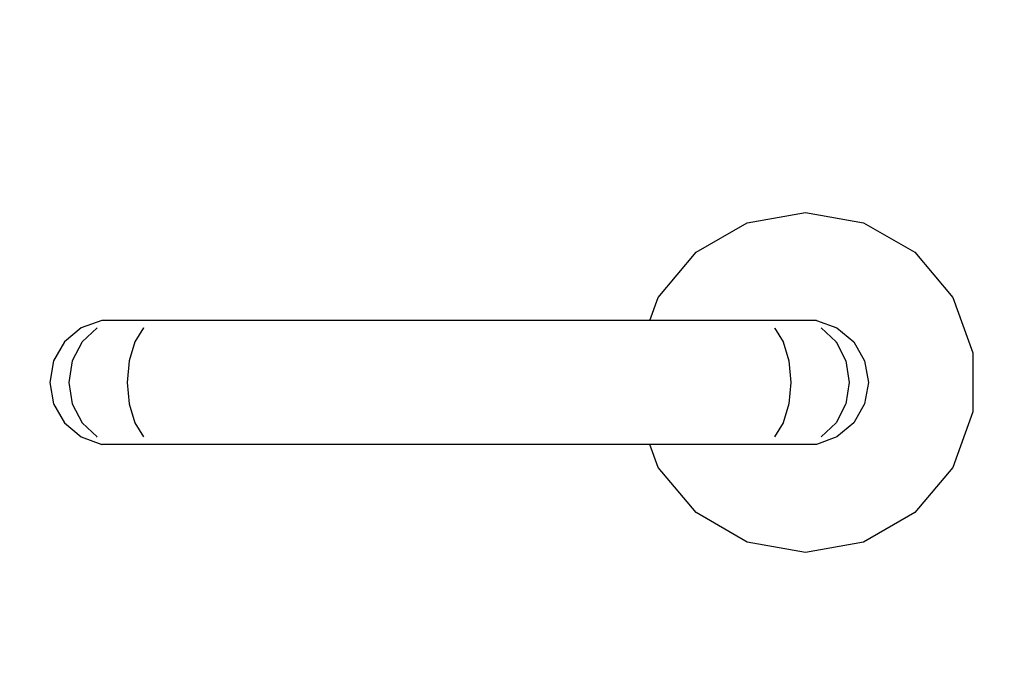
# Model space of a CAD drawing. Header units: millimetres. Extents: x -15634 to 67596, y -3027 to 55843.
# Drawn here: x 22991.6 to 23145.6, y 6581.4 to 6683.3 of the extents above; entities that cross this region are included whole.
import ezdxf

# ---------------------------------------------------------------- set-up
doc = ezdxf.new("R2010")
doc.units = ezdxf.units.MM
doc.header["$MEASUREMENT"] = 0
doc.set_wipeout_variables(frame=1)
doc.linetypes.add('Wipeout_Contour', pattern=[1000, 0, -1000])
doc.layers.add('Dimensioning - General', color=7, linetype='Continuous')
doc.layers.add('Structural - Bearing', color=7, linetype='Continuous')
for name, color, linetype, lineweight, true_color in [('Dimensioning - General_Pen_No__61', 7, 'Continuous', 20, 0x6a6a6a), ('Dimensioning - General_Pen_No__88', 7, 'Continuous', 20, 0xfd4435), ('Structural - Bearing_Pen_No__82', 7, 'Continuous', 20, 0xaaaaaa)]:
    doc.layers.add(name, color=color, linetype=linetype, lineweight=lineweight, true_color=true_color)
doc.styles.add('GENERATED_STYLE_6', font='calibril.ttf')
doc.dimstyles.new('GENERATED_STYLE__3', dxfattribs={"dimtxt": 195.999997, "dimasz": 106.4, "dimexe": 0.18, "dimexo": 0.0625, "dimgap": 0.09, "dimtad": 1, "dimdec": 0, "dimlfac": 0.1, "dimzin": 0, "dimdsep": 46, "dimtxsty": 'GENERATED_STYLE_6', "dimblk": 'ARROWHEAD_2', "dimblk1": 'ARROWHEAD_2', "dimblk2": 'ARROWHEAD_2', "dimcen": 0.09, "dimse1": 1, "dimse2": 1, "dimclrd": 256, "dimclre": 256, "dimclrt": 256, "dimadec": 0, "dimazin": 0, "dimtfac": 1, "dimtdec": 4, "dimtmove": 0, "dimatfit": 3, "dimfxl": 1, "dimtolj": 1, "dimtzin": 0, "dimarcsym": 0})

# ---------------------------------------------------------------- blocks, each defined once
blk = doc.blocks.new('*D78')
at = {"layer": 'Dimensioning - General_Pen_No__61', "color": 251, "linetype": 'Continuous', "lineweight": 20, "true_color": 0x6a6a6a, "transparency": 16777216}
for p, q in [((27524.43, 5625.6), (27524.43, 7825.6)), ((27454.43, 5666.02), (27594.43, 5585.19)), ((27629.43, 5625.6), (27419.43, 5625.6)), ((27524.43, 5425.6), (27524.43, 5625.6)), ((27454.43, 5466.02), (27594.43, 5385.19))]:
    blk.add_line(p, q, dxfattribs=at)
blk = doc.blocks.new('ARROWHEAD_2')
at = {"color": 0, "linetype": 'Continuous', "lineweight": 0}
for p, q in [((-0.3781, -0.655), (0.3781, 0.655)), ((0, 0), (-1, 0))]:
    blk.add_line(p, q, dxfattribs=at)
blk = doc.blocks.new('*D79')
at = {"layer": 'Dimensioning - General_Pen_No__61', "color": 251, "linetype": 'Continuous', "lineweight": 20, "true_color": 0x6a6a6a, "transparency": 16777216}
for p, q in [((27524.43, 7825.6), (27524.43, 8095.6)), ((27454.43, 7866.02), (27594.43, 7785.19)), ((27629.43, 7825.6), (27419.43, 7825.6)), ((27524.43, 5625.6), (27524.43, 7825.6)), ((27454.43, 5666.02), (27594.43, 5585.19))]:
    blk.add_line(p, q, dxfattribs=at)
at = {"layer": 'Dimensioning - General_Pen_No__88', "color": 20, "lineweight": 20, "true_color": 0xfd4435, "transparency": 16777216, "char_height": 196, "attachment_point": 7, "rotation": 90, "style": 'GENERATED_STYLE_6'}
for s, insert in [('\\A1;{\\pql;\\fCalibri Light|b0|i0|c0|p34;27}', (27485.23, 7467.36)), ('\\A1;{\\pql;\\fCalibri Light|b0|i0|c0|p34;220}', (27485.23, 6487.27)), ('\\A1;{\\pql;\\fCalibri Light|b0|i0|c0|p34;20}', (27485.23, 5666.06))]:
    blk.add_mtext(s, dxfattribs=dict(at, insert=insert))
blk = doc.blocks.new('*D86')
at = {"layer": 'Dimensioning - General_Pen_No__61', "color": 251, "linetype": 'Continuous', "lineweight": 20, "true_color": 0x6a6a6a, "transparency": 16777216}
for p, q in [((28074.43, 5625.6), (28074.43, 8095.6)), ((28004.43, 5666.02), (28144.43, 5585.19)), ((28179.43, 5625.6), (27969.43, 5625.6)), ((28074.43, 5425.6), (28074.43, 5625.6)), ((28004.43, 5466.02), (28144.43, 5385.19))]:
    blk.add_line(p, q, dxfattribs=at)
blk = doc.blocks.new('*D87')
at = {"layer": 'Dimensioning - General_Pen_No__61', "color": 251, "linetype": 'Continuous', "lineweight": 20, "true_color": 0x6a6a6a, "transparency": 16777216}
for p, q in [((28004.43, 8136.02), (28144.43, 8055.19)), ((28179.43, 8095.6), (27969.43, 8095.6)), ((28074.43, 5625.6), (28074.43, 8095.6)), ((28004.43, 5666.02), (28144.43, 5585.19))]:
    blk.add_line(p, q, dxfattribs=at)
at = {"layer": 'Dimensioning - General_Pen_No__88', "color": 20, "lineweight": 20, "true_color": 0xfd4435, "transparency": 16777216, "char_height": 196, "attachment_point": 7, "rotation": 90, "style": 'GENERATED_STYLE_6'}
for s, insert in [('\\A1;{\\pql;\\fCalibri Light|b0|i0|c0|p34;20}', (28035.23, 7737.36)), ('\\A1;{\\pql;\\fCalibri Light|b0|i0|c0|p34;247}', (28035.23, 6622.27))]:
    blk.add_mtext(s, dxfattribs=dict(at, insert=insert))
blk = doc.blocks.new('*D121')
at = {"layer": 'Dimensioning - General_Pen_No__61', "color": 251, "linetype": 'Continuous', "lineweight": 20, "true_color": 0x6a6a6a, "transparency": 16777216}
for p, q in [((28624.43, 5625.6), (28624.43, 8295.6)), ((28554.43, 5666.02), (28694.43, 5585.19)), ((28729.43, 5625.6), (28519.43, 5625.6)), ((28624.43, 2955.6), (28624.43, 5625.6)), ((28554.43, 2996.02), (28694.43, 2915.19)), ((28729.43, 2955.6), (28519.43, 2955.6)), ((28624.43, 495.6), (28624.43, 2955.6))]:
    blk.add_line(p, q, dxfattribs=at)
at = {"layer": 'Dimensioning - General_Pen_No__88', "color": 20, "lineweight": 20, "true_color": 0xfd4435, "transparency": 16777216, "insert": (28585.23, 4052.27), "char_height": 196, "attachment_point": 7, "rotation": 90, "style": 'GENERATED_STYLE_6'}
blk.add_mtext('\\A1;{\\pql;\\fCalibri Light|b0|i0|c0|p34;267}', dxfattribs=at)
blk = doc.blocks.new('*D122')
at = {"layer": 'Dimensioning - General_Pen_No__61', "color": 251, "linetype": 'Continuous', "lineweight": 20, "true_color": 0x6a6a6a, "transparency": 16777216}
for p, q in [((28554.43, 8336.02), (28694.43, 8255.19)), ((28729.43, 8295.6), (28519.43, 8295.6)), ((28624.43, 5625.6), (28624.43, 8295.6)), ((28554.43, 5666.02), (28694.43, 5585.19))]:
    blk.add_line(p, q, dxfattribs=at)
at = {"layer": 'Dimensioning - General_Pen_No__88', "color": 20, "lineweight": 20, "true_color": 0xfd4435, "transparency": 16777216, "insert": (28585.23, 6722.27), "char_height": 196, "attachment_point": 7, "rotation": 90, "style": 'GENERATED_STYLE_6'}
blk.add_mtext('\\A1;{\\pql;\\fCalibri Light|b0|i0|c0|p34;267}', dxfattribs=at)
blk = doc.blocks.new('*D174')
at = {"layer": 'Dimensioning - General_Pen_No__61', "color": 251, "linetype": 'Continuous', "lineweight": 20, "true_color": 0x6a6a6a, "transparency": 16777216}
for p, q in [((35034.93, 5625.6), (35034.93, 7825.6)), ((34964.93, 5666.02), (35104.93, 5585.19)), ((35139.93, 5625.6), (34929.93, 5625.6)), ((35034.93, 5425.6), (35034.93, 5625.6)), ((34964.93, 5466.02), (35104.93, 5385.19))]:
    blk.add_line(p, q, dxfattribs=at)
blk = doc.blocks.new('*D175')
at = {"layer": 'Dimensioning - General_Pen_No__61', "color": 251, "linetype": 'Continuous', "lineweight": 20, "true_color": 0x6a6a6a, "transparency": 16777216}
for p, q in [((35034.93, 7825.6), (35034.93, 8095.6)), ((34964.93, 7866.02), (35104.93, 7785.19)), ((35139.93, 7825.6), (34929.93, 7825.6)), ((35034.93, 5625.6), (35034.93, 7825.6)), ((34964.93, 5666.02), (35104.93, 5585.19))]:
    blk.add_line(p, q, dxfattribs=at)
at = {"layer": 'Dimensioning - General_Pen_No__88', "color": 20, "lineweight": 20, "true_color": 0xfd4435, "transparency": 16777216, "char_height": 196, "attachment_point": 7, "rotation": 90, "style": 'GENERATED_STYLE_6'}
for s, insert in [('\\A1;{\\pql;\\fCalibri Light|b0|i0|c0|p34;27}', (34995.73, 7467.36)), ('\\A1;{\\pql;\\fCalibri Light|b0|i0|c0|p34;220}', (34995.73, 6487.27)), ('\\A1;{\\pql;\\fCalibri Light|b0|i0|c0|p34;20}', (34995.73, 5666.06))]:
    blk.add_mtext(s, dxfattribs=dict(at, insert=insert))
blk = doc.blocks.new('*D182')
at = {"layer": 'Dimensioning - General_Pen_No__61', "color": 251, "linetype": 'Continuous', "lineweight": 20, "true_color": 0x6a6a6a, "transparency": 16777216}
for p, q in [((35584.93, 5625.6), (35584.93, 8095.6)), ((35514.93, 5666.02), (35654.93, 5585.19)), ((35689.93, 5625.6), (35479.93, 5625.6)), ((35584.93, 5425.6), (35584.93, 5625.6)), ((35514.93, 5466.02), (35654.93, 5385.19))]:
    blk.add_line(p, q, dxfattribs=at)
blk = doc.blocks.new('*D183')
at = {"layer": 'Dimensioning - General_Pen_No__61', "color": 251, "linetype": 'Continuous', "lineweight": 20, "true_color": 0x6a6a6a, "transparency": 16777216}
for p, q in [((35514.93, 8136.02), (35654.93, 8055.19)), ((35689.93, 8095.6), (35479.93, 8095.6)), ((35584.93, 5625.6), (35584.93, 8095.6)), ((35514.93, 5666.02), (35654.93, 5585.19))]:
    blk.add_line(p, q, dxfattribs=at)
at = {"layer": 'Dimensioning - General_Pen_No__88', "color": 20, "lineweight": 20, "true_color": 0xfd4435, "transparency": 16777216, "char_height": 196, "attachment_point": 7, "rotation": 90, "style": 'GENERATED_STYLE_6'}
for s, insert in [('\\A1;{\\pql;\\fCalibri Light|b0|i0|c0|p34;20}', (35545.73, 7737.36)), ('\\A1;{\\pql;\\fCalibri Light|b0|i0|c0|p34;247}', (35545.73, 6622.27))]:
    blk.add_mtext(s, dxfattribs=dict(at, insert=insert))
blk = doc.blocks.new('*D217')
at = {"layer": 'Dimensioning - General_Pen_No__61', "color": 251, "linetype": 'Continuous', "lineweight": 20, "true_color": 0x6a6a6a, "transparency": 16777216}
for p, q in [((36134.93, 5625.6), (36134.93, 8295.6)), ((36064.93, 5666.02), (36204.93, 5585.19)), ((36239.93, 5625.6), (36029.93, 5625.6)), ((36134.93, 2955.6), (36134.93, 5625.6)), ((36064.93, 2996.02), (36204.93, 2915.19)), ((36239.93, 2955.6), (36029.93, 2955.6)), ((36134.93, 495.6), (36134.93, 2955.6))]:
    blk.add_line(p, q, dxfattribs=at)
at = {"layer": 'Dimensioning - General_Pen_No__88', "color": 20, "lineweight": 20, "true_color": 0xfd4435, "transparency": 16777216, "insert": (36095.73, 4052.27), "char_height": 196, "attachment_point": 7, "rotation": 90, "style": 'GENERATED_STYLE_6'}
blk.add_mtext('\\A1;{\\pql;\\fCalibri Light|b0|i0|c0|p34;267}', dxfattribs=at)
blk = doc.blocks.new('*D218')
at = {"layer": 'Dimensioning - General_Pen_No__61', "color": 251, "linetype": 'Continuous', "lineweight": 20, "true_color": 0x6a6a6a, "transparency": 16777216}
for p, q in [((36064.93, 8336.02), (36204.93, 8255.19)), ((36239.93, 8295.6), (36029.93, 8295.6)), ((36134.93, 5625.6), (36134.93, 8295.6)), ((36064.93, 5666.02), (36204.93, 5585.19))]:
    blk.add_line(p, q, dxfattribs=at)
at = {"layer": 'Dimensioning - General_Pen_No__88', "color": 20, "lineweight": 20, "true_color": 0xfd4435, "transparency": 16777216, "insert": (36095.73, 6722.27), "char_height": 196, "attachment_point": 7, "rotation": 90, "style": 'GENERATED_STYLE_6'}
blk.add_mtext('\\A1;{\\pql;\\fCalibri Light|b0|i0|c0|p34;267}', dxfattribs=at)

msp = doc.modelspace()

# ---------------------------------------------------------------- wipeouts: each hides what was drawn before it
at = {"color": 254, "linetype": 'Wipeout_Contour', "lineweight": 0, "ltscale": 649331.29426}
msp.add_wipeout([(23092.98, 6639.1), (23091.66, 6635.45), (23118.1, 6635.45), (23121.37, 6634.26), (23124.03, 6632.03), (23125.76, 6629.02), (23126.37, 6625.6), (23125.76, 6622.18), (23124.03, 6619.18), (23121.37, 6616.94), (23118.1, 6615.76), (23091.66, 6615.76), (23092.98, 6612.1), (23099.01, 6604.92), (23107.13, 6600.23), (23116.37, 6598.6), (23125.6, 6600.23), (23133.72, 6604.92), (23139.75, 6612.1), (23142.96, 6620.92), (23142.96, 6630.29), (23139.75, 6639.1), (23133.72, 6646.29), (23125.6, 6650.98), (23116.37, 6652.6), (23107.13, 6650.98), (23099.01, 6646.29)], dxfattribs=at).dxf.layer = 'Structural - Bearing'

# ---------------------------------------------------------------- next in the draw order: linework, layer by layer
at = {"layer": 'Structural - Bearing_Pen_No__82', "color": 253, "linetype": 'Continuous', "lineweight": 20, "true_color": 0xaaaaaa}
for p, q in [((23107.13, 6650.98), (23116.37, 6652.6)), ((23116.37, 6652.6), (23125.6, 6650.98)), ((23099.01, 6646.29), (23107.13, 6650.98)), ((23125.6, 6650.98), (23133.72, 6646.29)), ((23092.98, 6639.1), (23099.01, 6646.29)), ((23133.72, 6646.29), (23139.75, 6639.1)), ((23139.75, 6639.1), (23142.96, 6630.29)), ((23142.96, 6630.29), (23142.96, 6620.92)), ((23142.96, 6620.92), (23139.75, 6612.1)), ((23099.01, 6604.92), (23092.98, 6612.1)), ((23139.75, 6612.1), (23133.72, 6604.92)), ((23107.13, 6600.23), (23099.01, 6604.92)), ((23133.72, 6604.92), (23125.6, 6600.23)), ((23116.37, 6598.6), (23107.13, 6600.23)), ((23125.6, 6600.23), (23116.37, 6598.6))]:
    msp.add_line(p, q, dxfattribs=at)

# ---------------------------------------------------------------- next in the draw order: wipeouts: each hides what was drawn before it
at = {"color": 254, "linetype": 'Wipeout_Contour', "lineweight": 0, "ltscale": 96207.252345}
msp.add_wipeout([(23118.1, 6635.45), (23115.91, 6635.45), (23118.84, 6634.26), (23121.37, 6634.26)], dxfattribs=at).dxf.layer = 'Structural - Bearing'
at = {"color": 254, "linetype": 'Wipeout_Contour', "lineweight": 0, "ltscale": 96218.203569}
msp.add_wipeout([(23126.37, 6625.6), (23123.32, 6625.6), (23122.78, 6622.18), (23125.76, 6622.18)], dxfattribs=at).dxf.layer = 'Structural - Bearing'

# ---------------------------------------------------------------- next in the draw order: wipeouts: each hides what was drawn before it
at = {"color": 254, "linetype": 'Wipeout_Contour', "lineweight": 0, "ltscale": 96216.156725}
msp.add_wipeout([(23121.37, 6634.26), (23118.84, 6634.26), (23121.23, 6632.03), (23124.03, 6632.03)], dxfattribs=at).dxf.layer = 'Structural - Bearing'
at = {"color": 254, "linetype": 'Wipeout_Contour', "lineweight": 0, "ltscale": 96210.419781}
msp.add_wipeout([(23125.76, 6622.18), (23122.78, 6622.18), (23121.23, 6619.18), (23124.03, 6619.18)], dxfattribs=at).dxf.layer = 'Structural - Bearing'

# ---------------------------------------------------------------- next in the draw order: wipeouts: each hides what was drawn before it
at = {"color": 254, "linetype": 'Wipeout_Contour', "lineweight": 0, "ltscale": 96189.782647}
msp.add_wipeout([(23115.91, 6635.45), (23109.77, 6635.45), (23111.46, 6634.26), (23118.84, 6634.26)], dxfattribs=at).dxf.layer = 'Structural - Bearing'
at = {"color": 254, "linetype": 'Wipeout_Contour', "lineweight": 0, "ltscale": 96221.270396}
msp.add_wipeout([(23124.03, 6632.03), (23121.23, 6632.03), (23122.78, 6629.02), (23125.76, 6629.02)], dxfattribs=at).dxf.layer = 'Structural - Bearing'
at = {"color": 254, "linetype": 'Wipeout_Contour', "lineweight": 0, "ltscale": 96199.531277}
msp.add_wipeout([(23124.03, 6619.18), (23121.23, 6619.18), (23118.84, 6616.94), (23121.37, 6616.94)], dxfattribs=at).dxf.layer = 'Structural - Bearing'

# ---------------------------------------------------------------- next in the draw order: linework, layer by layer
at = {"layer": 'Structural - Bearing_Pen_No__82', "color": 253, "linetype": 'Continuous', "lineweight": 20, "true_color": 0xaaaaaa}
msp.add_line((23118.1, 6635.45), (23115.91, 6635.45), dxfattribs=at)

# ---------------------------------------------------------------- next in the draw order: wipeouts: each hides what was drawn before it
at = {"color": 254, "linetype": 'Wipeout_Contour', "lineweight": 0, "ltscale": 96195.916575}
msp.add_wipeout([(23118.84, 6634.26), (23111.46, 6634.26), (23112.83, 6632.03), (23121.23, 6632.03)], dxfattribs=at).dxf.layer = 'Structural - Bearing'
at = {"color": 254, "linetype": 'Wipeout_Contour', "lineweight": 0, "ltscale": 96221.971787}
msp.add_wipeout([(23125.76, 6629.02), (23122.78, 6629.02), (23123.32, 6625.6), (23126.37, 6625.6)], dxfattribs=at).dxf.layer = 'Structural - Bearing'
at = {"color": 254, "linetype": 'Wipeout_Contour', "lineweight": 0, "ltscale": 96186.855996}
msp.add_wipeout([(23121.37, 6616.94), (23118.84, 6616.94), (23115.91, 6615.76), (23118.1, 6615.76)], dxfattribs=at).dxf.layer = 'Structural - Bearing'

# ---------------------------------------------------------------- next in the draw order: linework, layer by layer
at = {"layer": 'Structural - Bearing_Pen_No__82', "color": 253, "linetype": 'Continuous', "lineweight": 20, "true_color": 0xaaaaaa}
for p, q in [((23118.1, 6635.45), (23121.37, 6634.26)), ((23125.76, 6629.02), (23126.37, 6625.6)), ((23126.37, 6625.6), (23125.76, 6622.18))]:
    msp.add_line(p, q, dxfattribs=at)

# ---------------------------------------------------------------- next in the draw order: wipeouts: each hides what was drawn before it
at = {"color": 254, "linetype": 'Wipeout_Contour', "lineweight": 0, "ltscale": 96159.849668}
msp.add_wipeout([(23109.77, 6635.45), (23101.6, 6635.45), (23102.03, 6634.26), (23111.46, 6634.26)], dxfattribs=at).dxf.layer = 'Structural - Bearing'
at = {"color": 254, "linetype": 'Wipeout_Contour', "lineweight": 0, "ltscale": 96198.968138}
msp.add_wipeout([(23121.23, 6632.03), (23112.83, 6632.03), (23113.73, 6629.02), (23122.78, 6629.02)], dxfattribs=at).dxf.layer = 'Structural - Bearing'
at = {"color": 254, "linetype": 'Wipeout_Contour', "lineweight": 0, "ltscale": 96194.795346}
msp.add_wipeout([(23123.32, 6625.6), (23114.04, 6625.6), (23113.73, 6622.18), (23122.78, 6622.18)], dxfattribs=at).dxf.layer = 'Structural - Bearing'

# ---------------------------------------------------------------- next in the draw order: linework, layer by layer
at = {"layer": 'Structural - Bearing_Pen_No__82', "color": 253, "linetype": 'Continuous', "lineweight": 20, "true_color": 0xaaaaaa}
for p, q in [((23115.91, 6635.45), (23109.77, 6635.45)), ((23118.84, 6634.26), (23121.23, 6632.03)), ((23121.37, 6634.26), (23124.03, 6632.03)), ((23125.76, 6622.18), (23124.03, 6619.18))]:
    msp.add_line(p, q, dxfattribs=at)

# ---------------------------------------------------------------- next in the draw order: wipeouts: each hides what was drawn before it
at = {"color": 254, "linetype": 'Wipeout_Contour', "lineweight": 0, "ltscale": 96161.627664}
msp.add_wipeout([(23111.46, 6634.26), (23102.03, 6634.26), (23102.38, 6632.03), (23112.83, 6632.03)], dxfattribs=at).dxf.layer = 'Structural - Bearing'
at = {"color": 254, "linetype": 'Wipeout_Contour', "lineweight": 0, "ltscale": 96198.564472}
msp.add_wipeout([(23122.78, 6629.02), (23113.73, 6629.02), (23114.04, 6625.6), (23123.32, 6625.6)], dxfattribs=at).dxf.layer = 'Structural - Bearing'
at = {"color": 254, "linetype": 'Wipeout_Contour', "lineweight": 0, "ltscale": 96188.115029}
msp.add_wipeout([(23122.78, 6622.18), (23113.73, 6622.18), (23112.83, 6619.18), (23121.23, 6619.18)], dxfattribs=at).dxf.layer = 'Structural - Bearing'

# ---------------------------------------------------------------- next in the draw order: linework, layer by layer
at = {"layer": 'Structural - Bearing_Pen_No__82', "color": 253, "linetype": 'Continuous', "lineweight": 20, "true_color": 0xaaaaaa}
for p, q in [((23121.23, 6632.03), (23122.78, 6629.02)), ((23124.03, 6632.03), (23125.76, 6629.02)), ((23122.78, 6629.02), (23123.32, 6625.6)), ((23123.32, 6625.6), (23122.78, 6622.18))]:
    msp.add_line(p, q, dxfattribs=at)

# ---------------------------------------------------------------- next in the draw order: wipeouts: each hides what was drawn before it
at = {"color": 254, "linetype": 'Wipeout_Contour', "lineweight": 0, "ltscale": 95987.342145}
msp.add_wipeout([(23101.6, 6635.45), (23021.14, 6635.45), (23020.71, 6634.26), (23102.03, 6634.26)], dxfattribs=at).dxf.layer = 'Structural - Bearing'
at = {"color": 254, "linetype": 'Wipeout_Contour', "lineweight": 0, "ltscale": 96161.446186}
msp.add_wipeout([(23112.83, 6632.03), (23102.38, 6632.03), (23102.6, 6629.02), (23113.73, 6629.02)], dxfattribs=at).dxf.layer = 'Structural - Bearing'
at = {"color": 254, "linetype": 'Wipeout_Contour', "lineweight": 0, "ltscale": 96155.553666}
msp.add_wipeout([(23114.04, 6625.6), (23102.68, 6625.6), (23102.6, 6622.18), (23113.73, 6622.18)], dxfattribs=at).dxf.layer = 'Structural - Bearing'
at = {"color": 254, "linetype": 'Wipeout_Contour', "lineweight": 0, "ltscale": 96179.287653}
msp.add_wipeout([(23121.23, 6619.18), (23112.83, 6619.18), (23111.46, 6616.94), (23118.84, 6616.94)], dxfattribs=at).dxf.layer = 'Structural - Bearing'

# ---------------------------------------------------------------- next in the draw order: linework, layer by layer
at = {"layer": 'Structural - Bearing_Pen_No__82', "color": 253, "linetype": 'Continuous', "lineweight": 20, "true_color": 0xaaaaaa}
for p, q in [((23091.66, 6635.45), (23092.98, 6639.1)), ((23109.77, 6635.45), (23101.6, 6635.45)), ((23111.46, 6634.26), (23112.83, 6632.03)), ((23122.78, 6622.18), (23121.23, 6619.18)), ((23124.03, 6619.18), (23121.37, 6616.94))]:
    msp.add_line(p, q, dxfattribs=at)

# ---------------------------------------------------------------- next in the draw order: wipeouts: each hides what was drawn before it
at = {"color": 254, "linetype": 'Wipeout_Contour', "lineweight": 0, "ltscale": 95985.45132}
msp.add_wipeout([(23102.03, 6634.26), (23020.71, 6634.26), (23020.36, 6632.03), (23102.38, 6632.03)], dxfattribs=at).dxf.layer = 'Structural - Bearing'
at = {"color": 254, "linetype": 'Wipeout_Contour', "lineweight": 0, "ltscale": 96159.324313}
msp.add_wipeout([(23113.73, 6629.02), (23102.6, 6629.02), (23102.68, 6625.6), (23114.04, 6625.6)], dxfattribs=at).dxf.layer = 'Structural - Bearing'
at = {"color": 254, "linetype": 'Wipeout_Contour', "lineweight": 0, "ltscale": 96150.588884}
msp.add_wipeout([(23113.73, 6622.18), (23102.6, 6622.18), (23102.38, 6619.18), (23112.83, 6619.18)], dxfattribs=at).dxf.layer = 'Structural - Bearing'
at = {"color": 254, "linetype": 'Wipeout_Contour', "lineweight": 0, "ltscale": 96169.382606}
msp.add_wipeout([(23118.84, 6616.94), (23111.46, 6616.94), (23109.77, 6615.76), (23115.91, 6615.76)], dxfattribs=at).dxf.layer = 'Structural - Bearing'

# ---------------------------------------------------------------- next in the draw order: linework, layer by layer
at = {"layer": 'Structural - Bearing_Pen_No__82', "color": 253, "linetype": 'Continuous', "lineweight": 20, "true_color": 0xaaaaaa}
for p, q in [((23112.83, 6632.03), (23113.73, 6629.02)), ((23113.73, 6629.02), (23114.04, 6625.6)), ((23114.04, 6625.6), (23113.73, 6622.18)), ((23121.23, 6619.18), (23118.84, 6616.94)), ((23121.37, 6616.94), (23118.1, 6615.76)), ((23118.1, 6615.76), (23115.91, 6615.76))]:
    msp.add_line(p, q, dxfattribs=at)

# ---------------------------------------------------------------- next in the draw order: wipeouts: each hides what was drawn before it
at = {"color": 254, "linetype": 'Wipeout_Contour', "lineweight": 0, "ltscale": 95814.84129}
msp.add_wipeout([(23021.14, 6635.45), (23012.97, 6635.45), (23011.28, 6634.26), (23020.71, 6634.26)], dxfattribs=at).dxf.layer = 'Structural - Bearing'
at = {"color": 254, "linetype": 'Wipeout_Contour', "lineweight": 0, "ltscale": 95982.555112}
msp.add_wipeout([(23102.38, 6632.03), (23020.36, 6632.03), (23020.13, 6629.02), (23102.6, 6629.02)], dxfattribs=at).dxf.layer = 'Structural - Bearing'
at = {"color": 254, "linetype": 'Wipeout_Contour', "lineweight": 0, "ltscale": 95975.225965}
msp.add_wipeout([(23102.68, 6625.6), (23020.05, 6625.6), (23020.13, 6622.18), (23102.6, 6622.18)], dxfattribs=at).dxf.layer = 'Structural - Bearing'
at = {"color": 254, "linetype": 'Wipeout_Contour', "lineweight": 0, "ltscale": 96144.992858}
msp.add_wipeout([(23112.83, 6619.18), (23102.38, 6619.18), (23102.03, 6616.94), (23111.46, 6616.94)], dxfattribs=at).dxf.layer = 'Structural - Bearing'

# ---------------------------------------------------------------- next in the draw order: linework, layer by layer
at = {"layer": 'Structural - Bearing_Pen_No__82', "color": 253, "linetype": 'Continuous', "lineweight": 20, "true_color": 0xaaaaaa}
for p, q in [((23101.6, 6635.45), (23021.14, 6635.45)), ((23113.73, 6622.18), (23112.83, 6619.18))]:
    msp.add_line(p, q, dxfattribs=at)

# ---------------------------------------------------------------- next in the draw order: wipeouts: each hides what was drawn before it
at = {"color": 254, "linetype": 'Wipeout_Contour', "lineweight": 0, "ltscale": 95809.2824}
msp.add_wipeout([(23020.71, 6634.26), (23011.28, 6634.26), (23009.9, 6632.03), (23020.36, 6632.03)], dxfattribs=at).dxf.layer = 'Structural - Bearing'
at = {"color": 254, "linetype": 'Wipeout_Contour', "lineweight": 0, "ltscale": 95979.003692}
msp.add_wipeout([(23102.6, 6629.02), (23020.13, 6629.02), (23020.05, 6625.6), (23102.68, 6625.6)], dxfattribs=at).dxf.layer = 'Structural - Bearing'
at = {"color": 254, "linetype": 'Wipeout_Contour', "lineweight": 0, "ltscale": 95971.67758}
msp.add_wipeout([(23102.6, 6622.18), (23020.13, 6622.18), (23020.36, 6619.18), (23102.38, 6619.18)], dxfattribs=at).dxf.layer = 'Structural - Bearing'
at = {"color": 254, "linetype": 'Wipeout_Contour', "lineweight": 0, "ltscale": 96139.443305}
msp.add_wipeout([(23111.46, 6616.94), (23102.03, 6616.94), (23101.6, 6615.76), (23109.77, 6615.76)], dxfattribs=at).dxf.layer = 'Structural - Bearing'

# ---------------------------------------------------------------- next in the draw order: linework, layer by layer
at = {"layer": 'Structural - Bearing_Pen_No__82', "color": 253, "linetype": 'Continuous', "lineweight": 20, "true_color": 0xaaaaaa}
for p, q in [((23112.83, 6619.18), (23111.46, 6616.94)), ((23115.91, 6615.76), (23109.77, 6615.76))]:
    msp.add_line(p, q, dxfattribs=at)

# ---------------------------------------------------------------- next in the draw order: wipeouts: each hides what was drawn before it
at = {"color": 254, "linetype": 'Wipeout_Contour', "lineweight": 0, "ltscale": 95784.917948}
msp.add_wipeout([(23012.97, 6635.45), (23006.82, 6635.45), (23003.89, 6634.26), (23011.28, 6634.26)], dxfattribs=at).dxf.layer = 'Structural - Bearing'
at = {"color": 254, "linetype": 'Wipeout_Contour', "lineweight": 0, "ltscale": 95803.672031}
msp.add_wipeout([(23020.36, 6632.03), (23009.9, 6632.03), (23009, 6629.02), (23020.13, 6629.02)], dxfattribs=at).dxf.layer = 'Structural - Bearing'
at = {"color": 254, "linetype": 'Wipeout_Contour', "lineweight": 0, "ltscale": 95794.906548}
msp.add_wipeout([(23020.05, 6625.6), (23008.69, 6625.6), (23009, 6622.18), (23020.13, 6622.18)], dxfattribs=at).dxf.layer = 'Structural - Bearing'
at = {"color": 254, "linetype": 'Wipeout_Contour', "lineweight": 0, "ltscale": 95968.785975}
msp.add_wipeout([(23102.38, 6619.18), (23020.36, 6619.18), (23020.71, 6616.94), (23102.03, 6616.94)], dxfattribs=at).dxf.layer = 'Structural - Bearing'

# ---------------------------------------------------------------- next in the draw order: linework, layer by layer
at = {"layer": 'Structural - Bearing_Pen_No__82', "color": 253, "linetype": 'Continuous', "lineweight": 20, "true_color": 0xaaaaaa}
msp.add_line((23021.14, 6635.45), (23012.97, 6635.45), dxfattribs=at)

# ---------------------------------------------------------------- next in the draw order: wipeouts: each hides what was drawn before it
at = {"color": 254, "linetype": 'Wipeout_Contour', "lineweight": 0, "ltscale": 95775.004855}
msp.add_wipeout([(23011.28, 6634.26), (23003.89, 6634.26), (23001.51, 6632.03), (23009.9, 6632.03)], dxfattribs=at).dxf.layer = 'Structural - Bearing'
at = {"color": 254, "linetype": 'Wipeout_Contour', "lineweight": 0, "ltscale": 95798.691361}
msp.add_wipeout([(23020.13, 6629.02), (23009, 6629.02), (23008.69, 6625.6), (23020.05, 6625.6)], dxfattribs=at).dxf.layer = 'Structural - Bearing'
at = {"color": 254, "linetype": 'Wipeout_Contour', "lineweight": 0, "ltscale": 95792.774251}
msp.add_wipeout([(23020.13, 6622.18), (23009, 6622.18), (23009.9, 6619.18), (23020.36, 6619.18)], dxfattribs=at).dxf.layer = 'Structural - Bearing'
at = {"color": 254, "linetype": 'Wipeout_Contour', "lineweight": 0, "ltscale": 95966.899074}
msp.add_wipeout([(23102.03, 6616.94), (23020.71, 6616.94), (23021.14, 6615.76), (23101.6, 6615.76)], dxfattribs=at).dxf.layer = 'Structural - Bearing'

# ---------------------------------------------------------------- next in the draw order: linework, layer by layer
at = {"layer": 'Structural - Bearing_Pen_No__82', "color": 253, "linetype": 'Continuous', "lineweight": 20, "true_color": 0xaaaaaa}
for p, q in [((23092.98, 6612.1), (23091.66, 6615.76)), ((23109.77, 6615.76), (23101.6, 6615.76))]:
    msp.add_line(p, q, dxfattribs=at)

# ---------------------------------------------------------------- next in the draw order: wipeouts: each hides what was drawn before it
at = {"color": 254, "linetype": 'Wipeout_Contour', "lineweight": 0, "ltscale": 95767.454601}
msp.add_wipeout([(23006.82, 6635.45), (23004.63, 6635.45), (23001.37, 6634.26), (23003.89, 6634.26)], dxfattribs=at).dxf.layer = 'Structural - Bearing'
at = {"color": 254, "linetype": 'Wipeout_Contour', "lineweight": 0, "ltscale": 95766.162777}
msp.add_wipeout([(23009.9, 6632.03), (23001.51, 6632.03), (22999.95, 6629.02), (23009, 6629.02)], dxfattribs=at).dxf.layer = 'Structural - Bearing'
at = {"color": 254, "linetype": 'Wipeout_Contour', "lineweight": 0, "ltscale": 95755.678268}
msp.add_wipeout([(23008.69, 6625.6), (22999.41, 6625.6), (22999.95, 6622.18), (23009, 6622.18)], dxfattribs=at).dxf.layer = 'Structural - Bearing'
at = {"color": 254, "linetype": 'Wipeout_Contour', "lineweight": 0, "ltscale": 95792.58649}
msp.add_wipeout([(23020.36, 6619.18), (23009.9, 6619.18), (23011.28, 6616.94), (23020.71, 6616.94)], dxfattribs=at).dxf.layer = 'Structural - Bearing'

# ---------------------------------------------------------------- next in the draw order: linework, layer by layer
at = {"layer": 'Structural - Bearing_Pen_No__82', "color": 253, "linetype": 'Continuous', "lineweight": 20, "true_color": 0xaaaaaa}
for p, q in [((23006.82, 6635.45), (23004.63, 6635.45)), ((23012.97, 6635.45), (23006.82, 6635.45)), ((23011.28, 6634.26), (23009.9, 6632.03))]:
    msp.add_line(p, q, dxfattribs=at)

# ---------------------------------------------------------------- next in the draw order: wipeouts: each hides what was drawn before it
at = {"color": 254, "linetype": 'Wipeout_Contour', "lineweight": 0, "ltscale": 95754.772362}
msp.add_wipeout([(23003.89, 6634.26), (23001.37, 6634.26), (22998.71, 6632.03), (23001.51, 6632.03)], dxfattribs=at).dxf.layer = 'Structural - Bearing'
at = {"color": 254, "linetype": 'Wipeout_Contour', "lineweight": 0, "ltscale": 95759.464615}
msp.add_wipeout([(23009, 6629.02), (22999.95, 6629.02), (22999.41, 6625.6), (23008.69, 6625.6)], dxfattribs=at).dxf.layer = 'Structural - Bearing'
at = {"color": 254, "linetype": 'Wipeout_Contour', "lineweight": 0, "ltscale": 95755.260771}
msp.add_wipeout([(23009, 6622.18), (22999.95, 6622.18), (23001.51, 6619.18), (23009.9, 6619.18)], dxfattribs=at).dxf.layer = 'Structural - Bearing'
at = {"color": 254, "linetype": 'Wipeout_Contour', "lineweight": 0, "ltscale": 95794.361484}
msp.add_wipeout([(23020.71, 6616.94), (23011.28, 6616.94), (23012.97, 6615.76), (23021.14, 6615.76)], dxfattribs=at).dxf.layer = 'Structural - Bearing'

# ---------------------------------------------------------------- next in the draw order: linework, layer by layer
at = {"layer": 'Structural - Bearing_Pen_No__82', "color": 253, "linetype": 'Continuous', "lineweight": 20, "true_color": 0xaaaaaa}
for p, q in [((23004.63, 6635.45), (23001.37, 6634.26)), ((23009.9, 6632.03), (23009, 6629.02)), ((23009, 6629.02), (23008.69, 6625.6)), ((23008.69, 6625.6), (23009, 6622.18)), ((23101.6, 6615.76), (23021.14, 6615.76))]:
    msp.add_line(p, q, dxfattribs=at)

# ---------------------------------------------------------------- next in the draw order: wipeouts: each hides what was drawn before it
at = {"color": 254, "linetype": 'Wipeout_Contour', "lineweight": 0, "ltscale": 95743.869191}
msp.add_wipeout([(23001.51, 6632.03), (22998.71, 6632.03), (22996.97, 6629.02), (22999.95, 6629.02)], dxfattribs=at).dxf.layer = 'Structural - Bearing'
at = {"color": 254, "linetype": 'Wipeout_Contour', "lineweight": 0, "ltscale": 95732.279256}
msp.add_wipeout([(22999.41, 6625.6), (22996.37, 6625.6), (22996.97, 6622.18), (22999.95, 6622.18)], dxfattribs=at).dxf.layer = 'Structural - Bearing'
at = {"color": 254, "linetype": 'Wipeout_Contour', "lineweight": 0, "ltscale": 95758.303017}
msp.add_wipeout([(23009.9, 6619.18), (23001.51, 6619.18), (23003.89, 6616.94), (23011.28, 6616.94)], dxfattribs=at).dxf.layer = 'Structural - Bearing'

# ---------------------------------------------------------------- next in the draw order: linework, layer by layer
at = {"layer": 'Structural - Bearing_Pen_No__82', "color": 253, "linetype": 'Continuous', "lineweight": 20, "true_color": 0xaaaaaa}
for p, q in [((23001.37, 6634.26), (22998.71, 6632.03)), ((23003.89, 6634.26), (23001.51, 6632.03)), ((23009, 6622.18), (23009.9, 6619.18))]:
    msp.add_line(p, q, dxfattribs=at)

# ---------------------------------------------------------------- next in the draw order: wipeouts: each hides what was drawn before it
at = {"color": 254, "linetype": 'Wipeout_Contour', "lineweight": 0, "ltscale": 95736.066521}
msp.add_wipeout([(22999.95, 6629.02), (22996.97, 6629.02), (22996.37, 6625.6), (22999.41, 6625.6)], dxfattribs=at).dxf.layer = 'Structural - Bearing'
at = {"color": 254, "linetype": 'Wipeout_Contour', "lineweight": 0, "ltscale": 95732.964669}
msp.add_wipeout([(22999.95, 6622.18), (22996.97, 6622.18), (22998.71, 6619.18), (23001.51, 6619.18)], dxfattribs=at).dxf.layer = 'Structural - Bearing'
at = {"color": 254, "linetype": 'Wipeout_Contour', "lineweight": 0, "ltscale": 95764.431772}
msp.add_wipeout([(23011.28, 6616.94), (23003.89, 6616.94), (23006.82, 6615.76), (23012.97, 6615.76)], dxfattribs=at).dxf.layer = 'Structural - Bearing'

# ---------------------------------------------------------------- next in the draw order: linework, layer by layer
at = {"layer": 'Structural - Bearing_Pen_No__82', "color": 253, "linetype": 'Continuous', "lineweight": 20, "true_color": 0xaaaaaa}
for p, q in [((22998.71, 6632.03), (22996.97, 6629.02)), ((23001.51, 6632.03), (22999.95, 6629.02)), ((22996.97, 6629.02), (22996.37, 6625.6)), ((22999.95, 6629.02), (22999.41, 6625.6)), ((22996.37, 6625.6), (22996.97, 6622.18)), ((22999.41, 6625.6), (22999.95, 6622.18)), ((23009.9, 6619.18), (23011.28, 6616.94)), ((23021.14, 6615.76), (23012.97, 6615.76))]:
    msp.add_line(p, q, dxfattribs=at)

# ---------------------------------------------------------------- next in the draw order: wipeouts: each hides what was drawn before it
at = {"color": 254, "linetype": 'Wipeout_Contour', "lineweight": 0, "ltscale": 95738.067019}
msp.add_wipeout([(23001.51, 6619.18), (22998.71, 6619.18), (23001.37, 6616.94), (23003.89, 6616.94)], dxfattribs=at).dxf.layer = 'Structural - Bearing'

# ---------------------------------------------------------------- next in the draw order: linework, layer by layer
at = {"layer": 'Structural - Bearing_Pen_No__82', "color": 253, "linetype": 'Continuous', "lineweight": 20, "true_color": 0xaaaaaa}
for p, q in [((22996.97, 6622.18), (22998.71, 6619.18)), ((22999.95, 6622.18), (23001.51, 6619.18))]:
    msp.add_line(p, q, dxfattribs=at)

# ---------------------------------------------------------------- next in the draw order: wipeouts: each hides what was drawn before it
at = {"color": 254, "linetype": 'Wipeout_Contour', "lineweight": 0, "ltscale": 95746.964703}
msp.add_wipeout([(23003.89, 6616.94), (23001.37, 6616.94), (23004.63, 6615.76), (23006.82, 6615.76)], dxfattribs=at).dxf.layer = 'Structural - Bearing'

# ---------------------------------------------------------------- next in the draw order: linework, layer by layer
at = {"layer": 'Structural - Bearing_Pen_No__82', "color": 253, "linetype": 'Continuous', "lineweight": 20, "true_color": 0xaaaaaa}
for p, q in [((22998.71, 6619.18), (23001.37, 6616.94)), ((23001.51, 6619.18), (23003.89, 6616.94)), ((23001.37, 6616.94), (23004.63, 6615.76)), ((23006.82, 6615.76), (23004.63, 6615.76)), ((23012.97, 6615.76), (23006.82, 6615.76))]:
    msp.add_line(p, q, dxfattribs=at)

# ---------------------------------------------------------------- next in the draw order: dimensions: what is measured, and where the dimension line sits
at = {"layer": 'Dimensioning - General', "color": 251, "linetype": 'Continuous', "lineweight": 20, "true_color": 0x6a6a6a}
for base, p1, p2, picture, middle in [((28624.43, 8295.6), (2617.15, 5625.6), (2532.81, 8295.6), '*D122', (28487.23, 6946.4)), ((36134.93, 8295.6), (10127.64, 5625.6), (10043.31, 8295.6), '*D218', (35997.73, 6946.4)), ((28624.43, 5625.6), (2627.69, 2955.6), (2617.15, 5625.6), '*D121', (28487.23, 4276.4)), ((36134.93, 5625.6), (10138.18, 2955.6), (10127.64, 5625.6), '*D217', (35997.73, 4276.4)), ((28074.43, 8095.6), (-168.35, 5625.6), (221.05, 8095.6), '*D87', (27937.23, 6846.4)), ((35584.93, 8095.6), (7342.14, 5625.6), (7731.54, 8095.6), '*D183', (35447.73, 6846.4)), ((27524.43, 7825.6), (261.92, 5625.6), (-309.9, 7825.6), '*D79', (27387.23, 6711.4)), ((35034.93, 7825.6), (261.92, 5625.6), (-309.9, 7825.6), '*D175', (34897.73, 6711.4)), ((28074.43, 5625.6), (-168.35, 5425.6), (-168.35, 5625.6), '*D86', (27937.23, 5216.78)), ((35584.93, 5625.6), (7342.14, 5425.6), (7342.14, 5625.6), '*D182', (35447.73, 5216.78)), ((27524.43, 5625.6), (274.82, 5425.6), (261.92, 5625.6), '*D78', (27387.23, 5815.49)), ((35034.93, 5625.6), (274.82, 5425.6), (261.92, 5625.6), '*D174', (34897.73, 5815.49))]:
    dim = msp.add_linear_dim(base=base, p1=p1, p2=p2, angle=90, dimstyle='GENERATED_STYLE__3', dxfattribs=at)
    dim.commit()
    dim.dimension.update_dxf_attribs({"geometry": picture, "text_midpoint": middle, "dimtype": 160, "text_rotation": 90})

doc.saveas('drawing.dxf')
